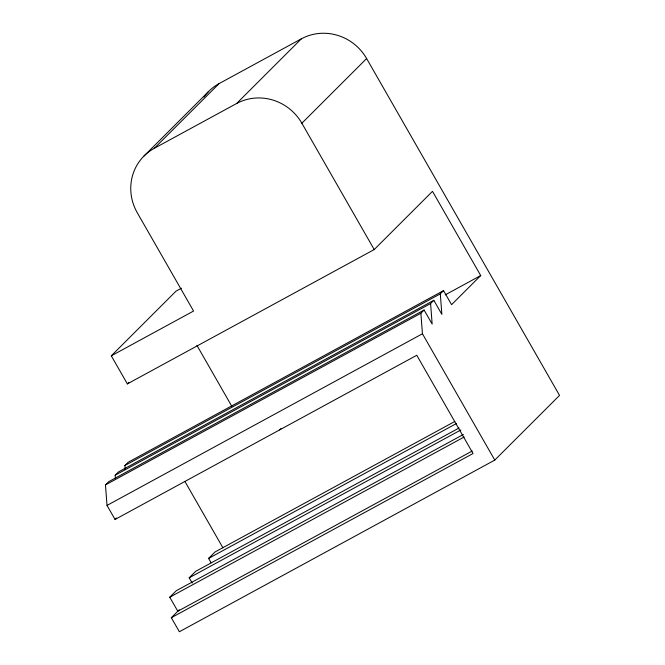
<?xml version="1.0" encoding="UTF-8"?>
<svg xmlns="http://www.w3.org/2000/svg" width="665" height="665" viewBox="0 0 665 665"><rect width="100%" height="100%" fill="white"/><g stroke="black" fill="none" stroke-linecap="round" stroke-linejoin="round"><path stroke-width="1" d="M143.939 156.084L208.694 91.396M125.203 469.623L124.887 465.517L128.121 462.283L443.538 290.622L451.577 304.661L480.72 275.551L432.491 191.337L374.212 249.558L127.364 383.896L111.288 355.825L193.565 311.045L137.298 212.792A48.67 46.691 45 0 1 154.322 148.295L219.084 83.607L301.361 38.828A48.67 46.691 45 0 1 366.623 58.545L559.539 395.401L494.785 460.089L179.367 631.75L171.329 617.71L179.242 609.805M154.322 148.295L236.607 103.516L301.361 38.828M236.607 103.516A48.67 46.691 45 0 1 301.86 123.233L366.623 58.545M111.288 355.825L176.042 291.137L181.462 288.186M127.364 383.896L128.802 382.458M171.329 617.71L473.031 453.522L416.764 355.268L115.062 519.465L107.023 505.425L105.461 484.926L108.694 481.693L424.112 310.031L432.15 324.063L430.588 303.564L433.829 300.331L441.868 314.362L440.305 293.855L443.538 290.622M115.411 478.293L115.17 475.217L118.412 471.984L433.829 300.331M115.062 519.465L116.516 518.01M279.624 429.906L281.012 428.518M105.461 484.926L420.879 313.265L424.112 310.031M472.217 451.02L177.804 611.243L169.766 597.212L176.242 590.744L463.364 434.486M192.21 583.064L189.192 577.802L195.668 571.335L459.091 427.977M211.129 562.781L208.619 558.4L215.094 551.925L454.818 421.469M124.887 465.517L440.305 293.855M445.259 294.853L480.72 275.551M115.17 475.217L430.588 303.564M107.023 505.425L422.441 333.772L420.879 313.265M208.619 558.4L456.547 423.472M189.192 577.802L460.82 429.981M169.766 597.212L464.178 436.98M301.86 123.233L374.212 249.558M422.441 333.772L494.785 460.089M196.931 345.384L231.819 406.307M184.97 481.551L222.941 547.852M203.931 97.048A48.67 46.691 45 0 1 219.084 83.607"/></g></svg>
